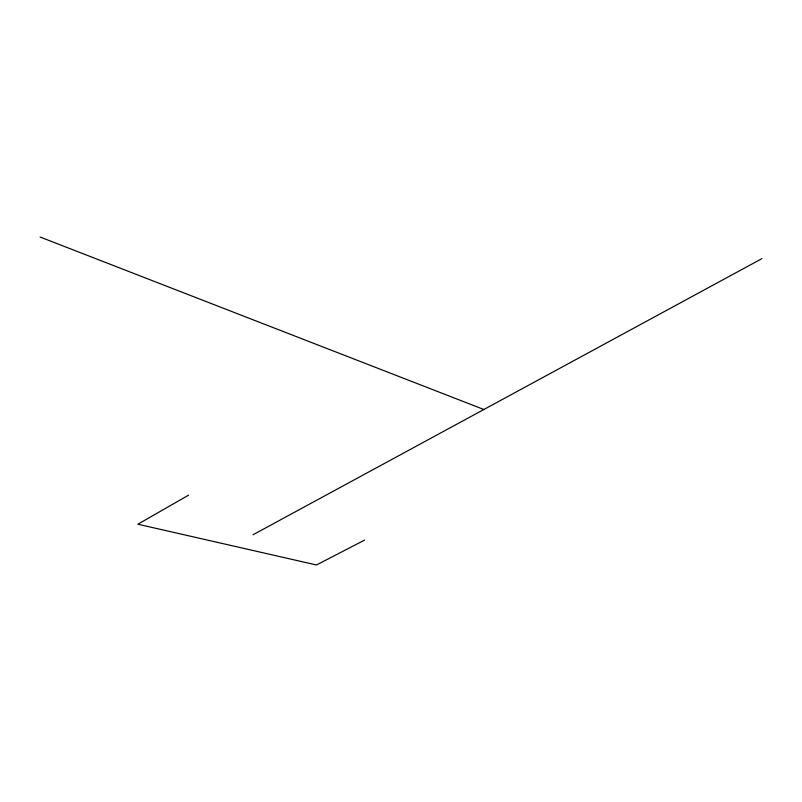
<?xml version="1.0" encoding="UTF-8"?>
<svg xmlns="http://www.w3.org/2000/svg" width="802" height="802" viewBox="0 0 802 802"><rect width="100%" height="100%" fill="white"/><g stroke="black" fill="none" stroke-linecap="round" stroke-linejoin="round"><path stroke-width="1.2" d="M188.55 495.175L137.874 524.217L316.479 564.979L364.569 540.097M252.981 534.794L761.9 258.635M40.1 237.021L483.877 409.501"/></g></svg>
